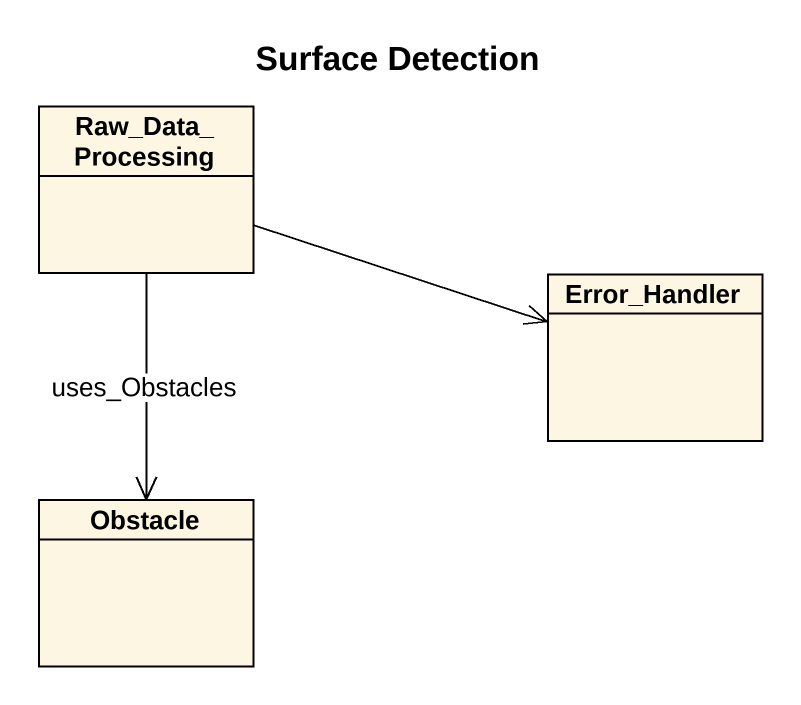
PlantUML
@startuml
title Surface Detection
hide circle
hide empty members
class Raw_Data_Processing
class Error_Handler
class Obstacle
Raw_Data_Processing -right-> Error_Handler
Raw_Data_Processing --> Obstacle : uses_Obstacles
@enduml
